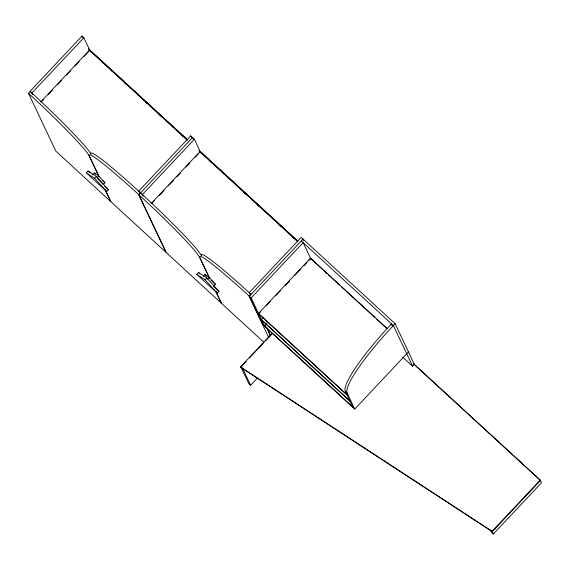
<?xml version="1.0" encoding="UTF-8"?>
<svg xmlns="http://www.w3.org/2000/svg" width="570" height="570" viewBox="0 0 570 570"><rect width="100%" height="100%" fill="white"/><g stroke="black" fill="none" stroke-linecap="round" stroke-linejoin="round"><path stroke-width="0.85" d="M89.404 50.317L89.689 50.01L83.876 37.706L82.037 36.017L30.053 91.343L31.892 93.031L32.647 94.634M105.464 190.401L110.758 201.588L55.817 151.107L28.5 93.323L30.231 91.485A75.66 5.023 43.2 0 1 90.958 154.192M31.892 93.031L83.876 37.706M40.677 102.002L89.64 49.896L187.936 140.206M41.496 101.745L43.32 99.8M48.186 94.627L52.44 90.096M57.306 84.916L61.567 80.384M66.433 75.204L70.687 70.673M74.948 66.141L79.201 61.617M84.068 56.437L88.934 51.257M86.262 172.788L87.994 170.943L96.359 176.401L108.457 189.746L106.725 191.591L86.262 172.788L94.627 178.246L106.725 191.591M92.653 174.869L94.385 173.024L98.696 175.831L104.923 182.706L103.191 184.552L96.964 177.676L98.696 175.831M94.627 178.246L96.359 176.401M199.899 151.841L200.191 151.535L194.377 139.237L190.694 135.852L138.702 191.171L142.386 194.555L143.148 196.158M105.293 189.789L110.958 201.78L165.906 252.261L138.588 194.477L140.32 192.632A75.66 5.023 43.2 0 0 90.865 153.487M140.548 192.867L192.532 137.541L193.294 139.144M215.966 291.926L221.253 303.119L166.312 252.638L138.995 194.855L140.733 193.009A75.66 5.023 43.2 0 1 201.452 255.723M142.386 194.555L194.377 139.237M151.171 203.526L200.134 151.421L297.775 241.131M151.99 203.269L154.427 200.683M159.294 195.503L164.153 190.323M168.414 185.792L173.28 180.619M176.928 176.736L180.576 172.852M186.055 167.024L189.703 163.141M195.175 157.313L198.218 154.078M196.757 274.312L198.488 272.474L206.86 277.925L218.951 291.27L217.22 293.115L196.757 274.312L205.122 279.77L217.22 293.115M203.148 276.393L204.887 274.548L209.19 277.355L215.424 284.231L213.693 286.076M205.122 279.77L206.86 277.925M207.459 279.2L209.19 277.355M268.812 337.732L249.083 296.001L250.821 294.156A75.66 5.023 43.2 0 0 201.36 255.011M408.462 351.918L354.747 409.082L262.663 324.48L249.311 296.236L303.033 239.065L303.774 240.64M266.318 324.245L264.501 326.168L251.156 297.932L303.14 242.606L311.298 259.863M260.504 311.94L258.687 313.87L347.087 395.096M266.546 305.506L270.173 301.651M275.616 295.858L280.454 290.714M285.285 285.57L289.517 281.067M294.961 275.274L300.397 269.482M304.031 265.627L307.052 262.407M308.862 260.476L310.679 258.545L327.045 273.586M263.219 317.682L261.402 319.613L349.802 400.831M266.732 323.19L264.309 325.762L352.709 406.98M414.119 364.43L540.424 480.482L492.288 531.703L240.668 367.329L240.476 366.923L271.99 333.379M257.312 378.152L250.622 385.277L248.777 383.589L240.953 367.03L246.119 361.53M249.468 357.96L255.21 351.854M256.429 350.557L257.64 349.267M258.602 348.249L263.703 342.819M265.52 340.881L270.159 335.944M270.365 335.723L272.189 333.792M352.901 407.393L345.313 391.334A75.383 12.511 -47.4 0 1 391.056 324.337L391.54 323.824M354.747 409.082L347.151 393.029A75.383 12.511 -47.4 0 1 392.901 326.033L395.117 323.674L301.188 237.377L249.204 292.702L251.042 294.391M402.855 357.29L412.651 366.289L414.383 364.444L395.117 323.674M540.232 480.068L541.5 482.761L493.364 533.983L492.095 531.297L540.232 480.068L413.271 363.418M240.476 366.923L492.095 531.297M301.302 240.911L393.378 325.52L412.651 366.289M391.056 324.337L392.901 326.033M88.428 48.856L187.331 139.721M198.93 150.38L297.832 241.245M88.799 49.761L187.046 140.028M199.293 151.292L297.54 241.552M89.547 50.609L91.506 52.419M101.994 62.052L103.305 63.256M111.171 70.481L112.482 71.685M124.274 82.522L126.241 84.332M137.377 94.563L138.688 95.767M145.899 102.393L147.21 103.598M159.009 114.435L161.624 116.843M172.112 126.476L173.423 127.68M181.288 134.905L182.599 136.109M200.042 152.14L201.353 153.344M209.219 160.569L210.522 161.773M222.321 172.61L224.288 174.413M243.946 192.475L245.912 194.285M257.056 204.523L259.015 206.326M279.336 224.993L280.647 226.197M292.439 237.035L294.405 238.837M387.094 328.527L310.486 258.139L258.495 313.464L346.895 394.682M328.356 274.79L339.485 285.021M341.451 286.824L374.846 317.511M376.813 319.314L386.631 328.341M249.311 296.236L251.156 297.932M345.313 391.334L347.151 393.029M492.288 531.703L490.442 530.014L491.525 532.295L493.364 533.983M261.594 320.019L349.994 401.244M94.385 173.024L95.625 174.163M102.443 180.426L104.923 182.706M204.887 274.548L206.746 276.258M211.085 280.248L215.424 284.231M87.994 170.943L89.91 172.71M104.616 186.219L108.457 189.746M198.488 272.474L199.771 273.65M213.835 286.575L218.951 291.27M263.974 342.37L221.459 303.304L215.795 291.32M240.953 367.03L242.792 368.719L250.622 385.277M190.694 135.852L191.42 137.384M266.589 327.273L270.38 335.288M266.753 327.864L270.543 335.894M209.746 278.531L199.928 257.754A75.66 5.023 43.2 0 1 249.083 296.001M209.169 277.547L199.721 257.562A75.66 5.023 43.2 0 0 138.995 194.855M82.037 36.017L82.793 37.62M99.251 177.006L89.426 156.223A75.66 5.023 43.2 0 1 138.588 194.477M98.667 176.016L89.226 156.037A75.66 5.023 43.2 0 0 28.5 93.323"/></g></svg>
